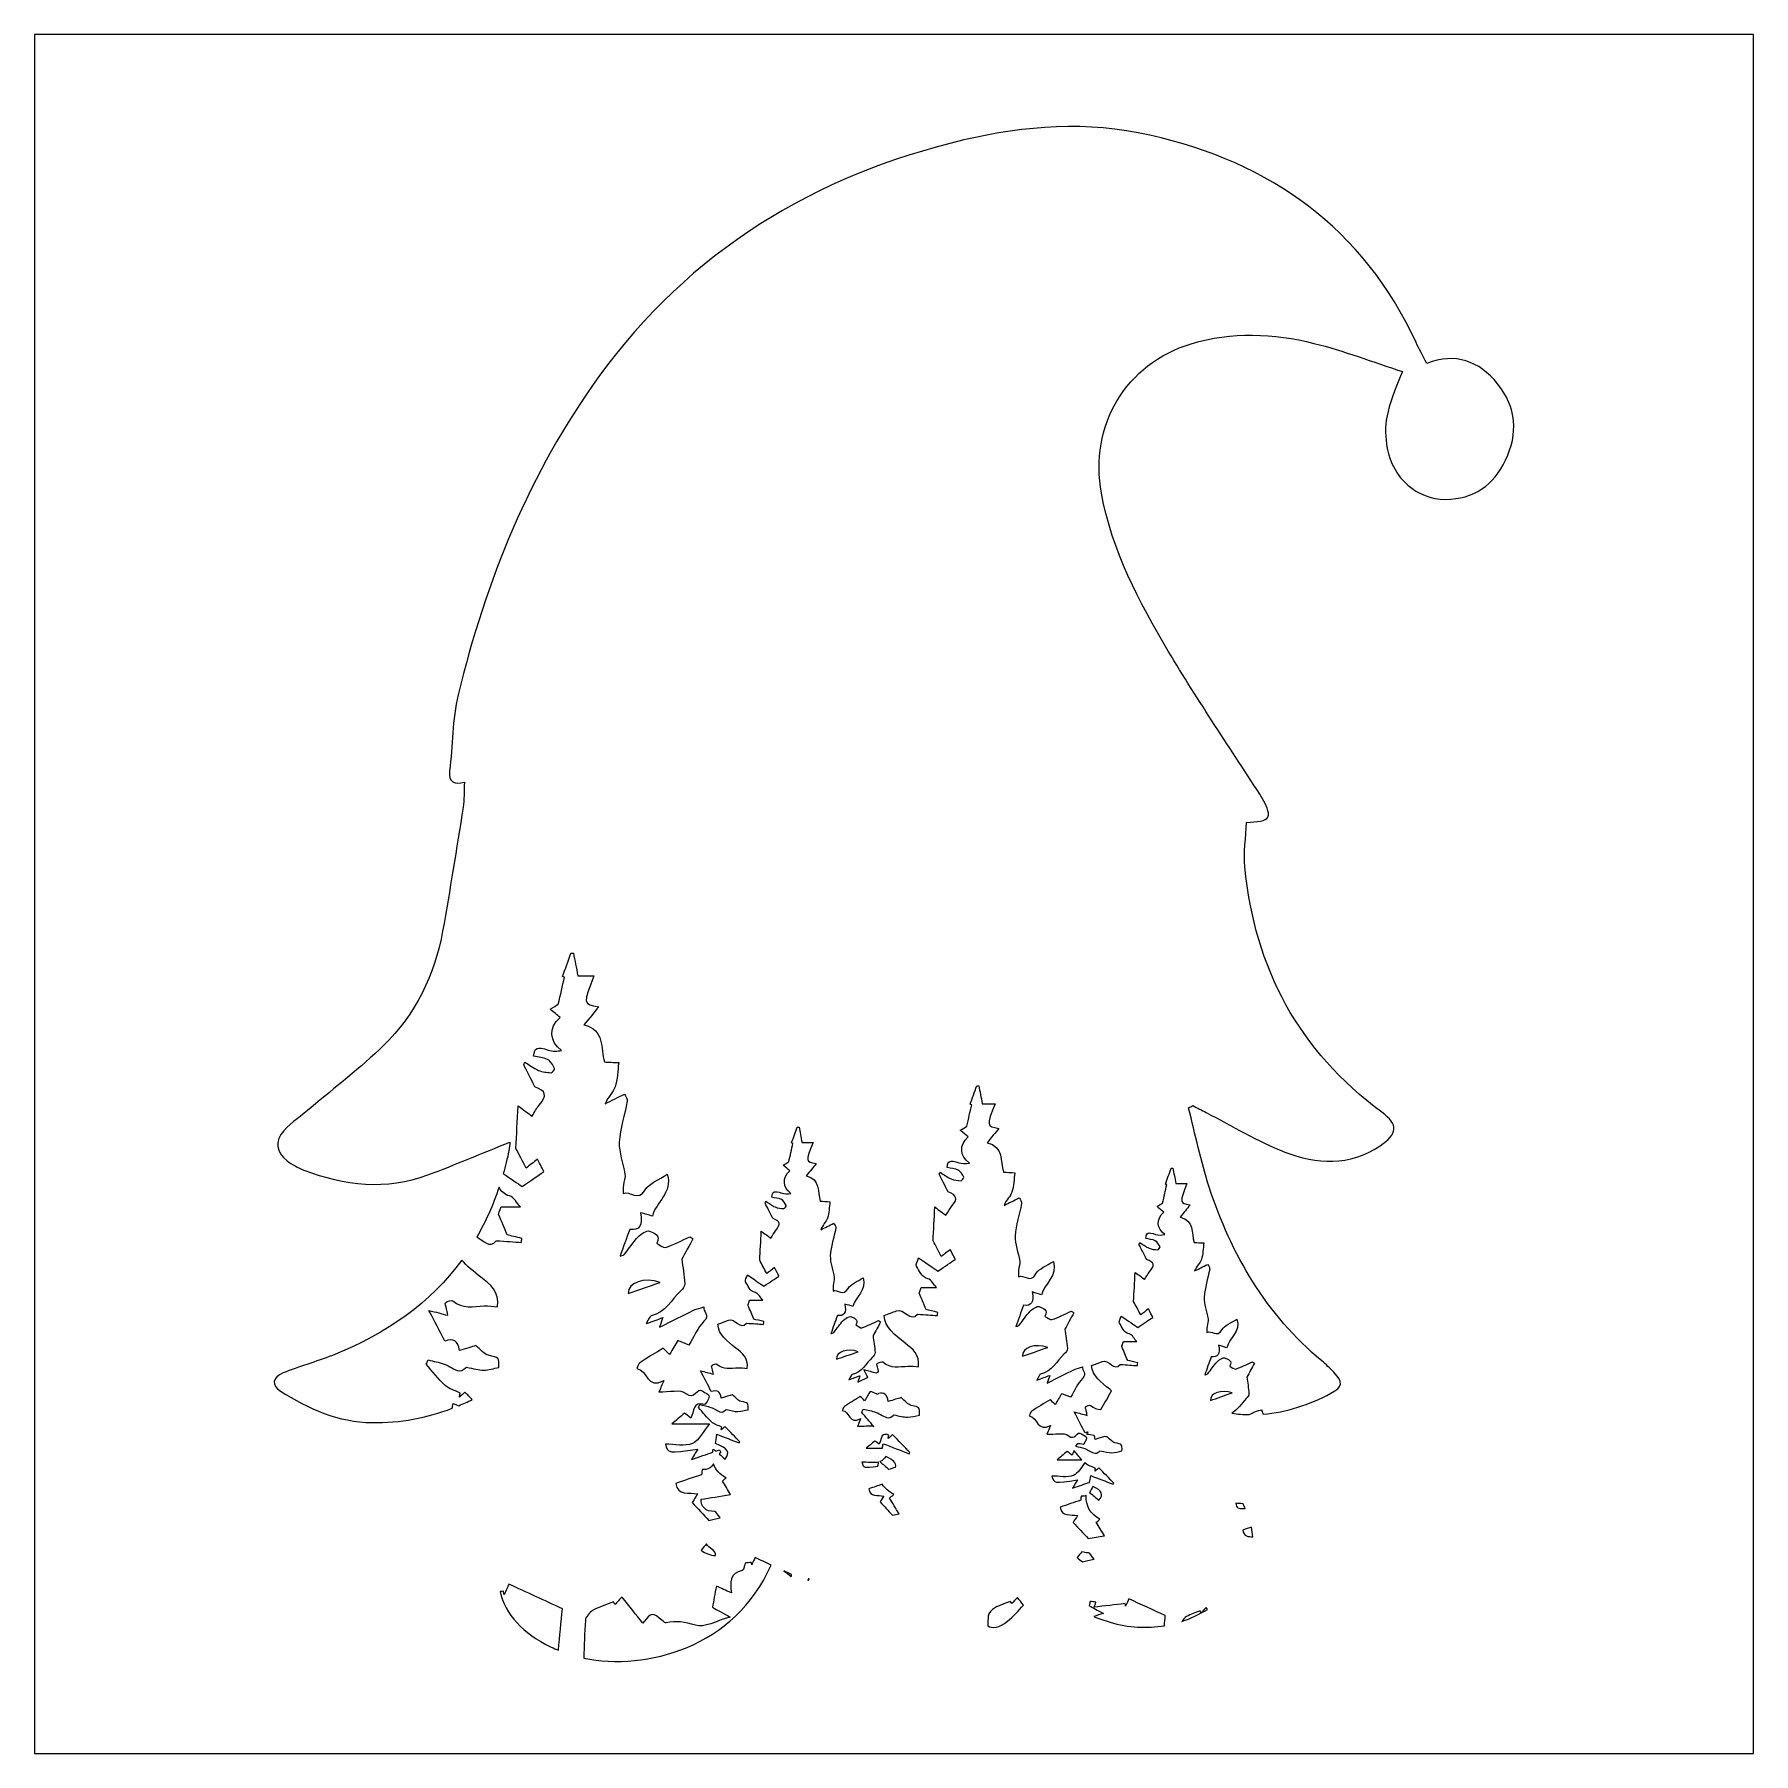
# Model space of a CAD drawing. Header units: inches. Extents: x -142 to 4582, y -2318 to 1360.
# Drawn here: x 2402 to 3382, y -1090 to -110 of the extents above; entities that cross this region are included whole.
import ezdxf

# ---------------------------------------------------------------- set-up
doc = ezdxf.new("R2010")
doc.units = ezdxf.units.IN
doc.header["$MEASUREMENT"] = 0
doc.layers.add('Layer 1', color=7, linetype='Continuous')

msp = doc.modelspace()

# ---------------------------------------------------------------- linework, layer by layer
at = {"layer": 'Layer 1', "lineweight": 0}
msp.add_lwpolyline([(2402.2, -110.2), (2402.2, -1089.8), (3381.8, -1089.8), (3381.8, -110.2), (2402.2, -110.2)], dxfattribs=at)
for points, knots in [([(3240.45, -352.84), (3233.73, -366.86), (3222.42, -375.1), (3206.2, -375.13), (3189.9, -375.16), (3176.25, -363.17), (3173.07, -346.08), (3170.63, -333.03), (3172.25, -324.38), (3181.74, -302.32), (3164.83, -296.84), (3148.32, -290.48), (3131.3, -286.24), (3108.15, -280.46), (3084.57, -279.51), (3061.33, -286.48), (3024.02, -297.68), (3003.12, -333.31), (3010.2, -371.66), (3016.27, -404.56), (3031.61, -433.49), (3048.31, -461.62), (3065.29, -490.23), (3084.19, -517.7), (3102.03, -545.8), (3103.97, -548.85), (3106.17, -553.56), (3105.06, -556.15), (3104.07, -558.48), (3098.72, -558.96), (3092.89, -559.25), (3092.51, -567.7), (3091.13, -576.25), (3091.93, -584.59), (3097.5, -642.47), (3122.8, -689.46), (3169.91, -724.3), (3179.61, -731.47), (3179.09, -736.72), (3168.95, -743.5), (3151.54, -755.14), (3132.73, -754.05), (3114.64, -747.01), (3099.12, -740.97), (3084.7, -732.11), (3069.8, -724.49), (3067.31, -723.22), (3064.86, -721.89), (3062.39, -720.59), (3061.53, -721.01), (3060.68, -721.43), (3059.82, -721.85), (3063.69, -736.91), (3066.77, -752.23), (3071.58, -766.99), (3084.16, -805.59), (3104.19, -839.59), (3135.75, -866.02), (3138.16, -868.04), (3140.43, -870.25), (3142.62, -872.51), (3148.03, -878.1), (3147.69, -880.89), (3140.92, -884.5), (3128.63, -891.06), (3115.68, -895.28), (3102.39, -896.37), (3102.03, -895.51), (3101.42, -894.73), (3101.64, -893.83), (3100.31, -894.24), (3098.91, -894.47), (3097.67, -895.07), (3096.6, -895.59), (3095.54, -896.11), (3094.46, -896.65), (3091.15, -896.6), (3087.83, -896.37), (3084.49, -895.91), (3087.84, -893.81), (3089.9, -890.21), (3092.71, -887.5), (3093.45, -886.79), (3094.3, -885.66), (3094.24, -884.77), (3094.03, -881.48), (3093.45, -878.21), (3093.06, -875.28), (3094.46, -872.72), (3095.92, -870.03), (3097.39, -867.34), (3096.99, -867.07), (3096.59, -866.8), (3096.19, -866.53), (3093.03, -867.96), (3089.94, -869.59), (3086.68, -870.69), (3085.83, -870.98), (3084.43, -869.64), (3083.29, -869.05), (3085.24, -865.83), (3081.95, -864.99), (3080.46, -864.34), (3079.49, -863.91), (3077.21, -865.41), (3076.07, -866.58), (3074.08, -868.63), (3072.57, -871.13), (3070.73, -873.33), (3070.32, -873.82), (3069.39, -873.88), (3069.03, -874.02), (3070.3, -870.55), (3071.51, -867.21), (3072.81, -863.66), (3076.48, -864.3), (3078.11, -862.01), (3076.98, -857.16), (3078.85, -857.7), (3080.15, -858.07), (3081.64, -858.5), (3082.99, -852.93), (3089.62, -849.36), (3087.41, -842.21), (3084.22, -844.37), (3080.32, -845.67), (3078.83, -848.32), (3076.13, -853.12), (3072.88, -848.29), (3070.29, -849.76), (3070.31, -848.67), (3070.25, -847.57), (3070.36, -846.49), (3070.52, -844.99), (3071.19, -843.45), (3070.97, -842.03), (3070.33, -837.89), (3068.52, -833.76), (3068.74, -829.72), (3069.03, -824.39), (3070.9, -819.16), (3071.88, -813.85), (3072.04, -812.99), (3071.13, -811.93), (3070.75, -811.04), (3068.06, -812.4), (3065.68, -813.6), (3063.3, -814.8), (3064.3, -812.05), (3066.41, -810.39), (3067.13, -808.27), (3068.14, -805.31), (3068.1, -801.99), (3068.51, -798.83), (3066.59, -798.73), (3064.66, -798.63), (3062.99, -798.55), (3061.34, -793.3), (3063.25, -785.99), (3054.98, -784.17), (3057.17, -781.51), (3058.98, -779.3), (3060.75, -777.14), (3054.61, -775.98), (3054.61, -775.98), (3058.91, -765.04), (3056.57, -765.04), (3054.29, -765.04), (3052.63, -765.04), (3052.01, -761.89), (3051.47, -759.09), (3050.92, -756.29), (3050.59, -756.29), (3050.27, -756.28), (3049.94, -756.28), (3048.85, -759.31), (3047.76, -762.34), (3046.68, -765.37), (3046.93, -765.44), (3047.19, -765.52), (3047.44, -765.6), (3046.67, -768.99), (3045.89, -772.38), (3045.03, -776.13), (3044.27, -776.59), (3043.14, -777.29), (3041.87, -778.07), (3043.35, -779.31), (3044.51, -780.27), (3045.7, -781.27), (3041.18, -785.26), (3041.6, -790.73), (3046.29, -794.07), (3044.51, -794.4), (3042.71, -794.46), (3041.09, -793.93), (3036.72, -792.5), (3035.78, -792.83), (3035.43, -796.33), (3037.27, -796.71), (3039.27, -796.75), (3040.86, -797.58), (3042.07, -798.21), (3042.87, -799.78), (3043.6, -801.08), (3043.74, -801.32), (3042.71, -802.74), (3042.25, -802.73), (3040.6, -802.66), (3038.84, -802.48), (3037.34, -801.83), (3035.46, -801.02), (3033.8, -799.71), (3032.05, -798.61), (3031.89, -798.93), (3031.73, -799.25), (3031.57, -799.57), (3032.86, -802.12), (3034.14, -804.67), (3035.94, -808.25), (3040.29, -810), (3040.81, -811.4), (3037.56, -815.38), (3036.6, -816.56), (3035.89, -817.94), (3034.81, -819.61), (3033.4, -818.56), (3031.53, -817.17), (3029.4, -815.59), (3029.1, -821.45), (3028.81, -826.96), (3028.54, -832.15), (3029.83, -834.63), (3031.1, -837.06), (3032.55, -839.82), (3033.93, -838.74), (3035.34, -837.65), (3036.92, -836.42), (3038.01, -838.47), (3038.96, -840.27), (3039.47, -841.23), (3037.07, -842.84), (3034.58, -844.51), (3030.92, -846.98), (3028.84, -845.54), (3025.46, -843.22), (3021.5, -840.49), (3021.13, -841.78), (3019.95, -843.69), (3020.47, -844.5), (3021.93, -846.77), (3022.56, -849.77), (3026.06, -850.66), (3027.78, -851.1), (3028.99, -853.56), (3030.28, -854.94), (3027.5, -854.94), (3025.16, -854.94), (3022.76, -854.94), (3022.27, -856.37), (3021.82, -857.71), (3021.8, -857.76), (3023.15, -860.98), (3024.05, -863.14), (3025.17, -865.81), (3026.58, -866.14), (3028.72, -866.65), (3030.87, -867.15), (3030.8, -867.67), (3030.72, -868.2), (3030.65, -868.72), (3027.76, -868.52), (3024.88, -868.32), (3020.89, -868.04), (3017.43, -872.45), (3014.33, -864.66), (3010.63, -866.43), (3008.77, -867.12), (3006.91, -867.8), (3004.62, -868.65), (3004.96, -874.65), (3010.01, -878.36), (3014.93, -882.23), (3015.28, -882.5), (3015.63, -882.77), (3015.98, -883.05), (3014.03, -886.49), (3011.98, -890.1), (3009.9, -893.75), (3007.84, -893.61), (3005.85, -893.03), (3003.99, -891.39), (3003.56, -891.01), (3001.95, -891.6), (3001.18, -892.16), (3000.88, -892.37), (3001.41, -893.74), (3001.58, -894.58), (3001.72, -895.26), (3001.88, -895.94), (3002.13, -897.07), (2999.58, -896.4), (2997.58, -895.88), (2994.74, -895.14), (2997.05, -899.61), (2998.92, -903.23), (3000.91, -907.07), (3001.51, -906.82), (3002.08, -906.67), (3002.6, -906.61), (3002.35, -907.04), (3002.1, -907.49), (3001.85, -907.92), (3003.22, -908.11), (3004.6, -908.28), (3005.98, -908.45), (3006.29, -909.07), (3006.5, -909.83), (3006.6, -910.74), (3008.7, -910.12), (3010.53, -909.57), (3011.96, -909.15), (3012.48, -909.2), (3013, -909.26), (3013.52, -909.32), (3015.09, -910.7), (3016.33, -912.25), (3017.87, -912.63), (3021.96, -913.65), (3022.03, -913.37), (3021.91, -917.36), (3019.91, -917.73), (3017.96, -918.37), (3016.01, -918.39), (3014.1, -918.41), (3012.2, -917.8), (3009.31, -917.3), (3009.22, -917.35), (3007.75, -918.87), (3006.57, -918.67), (3004.52, -918.34), (3002.71, -916.77), (3000.68, -916.04), (2998.96, -915.42), (2997.13, -915.07), (2995.33, -914.66), (2996.01, -913.45), (2997.19, -912.79), (2999.79, -913.66), (3000.05, -913.75), (3001.64, -911.21), (3001.77, -909.82), (3001.83, -909.16), (2999.88, -908.34), (2998.87, -907.55), (2996.2, -905.45), (2995.3, -911.99), (2991.3, -908.63), (2988.87, -906.59), (2983.54, -908.01), (2979.07, -907.86), (2980, -905.67), (2980.38, -904.79), (2981.25, -902.75), (2973.54, -907.09), (2973.8, -897.77), (2969.04, -897.35), (2969.49, -896.45), (2969.72, -895.2), (2970.45, -894.71), (2973.89, -892.4), (2977.47, -890.31), (2980.95, -888.18), (2981.95, -889.13), (2982.78, -889.92), (2983.86, -890.94), (2985.27, -888.58), (2986.42, -886.67), (2987.59, -884.71), (2989.2, -885.34), (2990.75, -885.95), (2992.64, -886.7), (2994.87, -883.06), (2996.52, -878.87), (2999.45, -875.97), (3002.27, -873.18), (2998.89, -871.58), (2999.4, -869.48), (2997.85, -869.95), (2996.21, -870.23), (2994.77, -870.92), (2990, -873.22), (2985.29, -875.67), (2979.35, -878.68), (2980.2, -876.05), (2980.42, -875.35), (2980.77, -874.3), (2978.32, -875.19), (2976.5, -875.85), (2973.3, -877.01), (2974.56, -874.99), (2974.9, -873.7), (2975.52, -873.56), (2981.99, -872.03), (2984.75, -866.19), (2989, -862.1), (2989.86, -861.28), (2990.85, -859.95), (2990.78, -858.93), (2990.53, -855.09), (2989.86, -851.28), (2989.4, -847.87), (2991.03, -844.89), (2992.74, -841.75), (2994.45, -838.62), (2993.98, -838.3), (2993.52, -837.99), (2993.05, -837.67), (2989.38, -839.34), (2985.78, -841.23), (2981.97, -842.52), (2980.98, -842.86), (2979.36, -841.3), (2978.02, -840.61), (2980.3, -836.86), (2976.46, -835.89), (2974.73, -835.12), (2973.6, -834.62), (2970.94, -836.37), (2969.61, -837.74), (2967.29, -840.12), (2965.53, -843.03), (2963.4, -845.6), (2962.92, -846.17), (2961.84, -846.24), (2961.42, -846.4), (2962.89, -842.35), (2964.31, -838.47), (2965.81, -834.34), (2970.09, -835.07), (2972, -832.41), (2970.68, -826.77), (2972.85, -827.39), (2974.36, -827.82), (2976.11, -828.32), (2977.68, -821.83), (2985.39, -817.67), (2982.82, -809.34), (2979.1, -811.87), (2974.57, -813.38), (2972.83, -816.46), (2969.69, -822.06), (2965.9, -816.44), (2962.88, -818.15), (2962.9, -816.88), (2962.84, -815.6), (2962.97, -814.34), (2963.15, -812.59), (2963.93, -810.8), (2963.67, -809.14), (2962.93, -804.32), (2960.82, -799.51), (2961.08, -794.8), (2961.42, -788.59), (2963.59, -782.5), (2964.73, -776.32), (2964.92, -775.31), (2963.86, -774.08), (2963.41, -773.05), (2960.29, -774.63), (2957.52, -776.03), (2954.74, -777.43), (2955.91, -774.22), (2958.37, -772.29), (2959.2, -769.82), (2960.37, -766.36), (2960.33, -762.5), (2960.81, -758.82), (2958.57, -758.71), (2956.32, -758.59), (2954.38, -758.5), (2952.46, -752.38), (2954.68, -743.86), (2945.05, -741.74), (2947.6, -738.64), (2949.7, -736.08), (2951.77, -733.56), (2944.62, -732.21), (2944.62, -732.21), (2949.63, -719.47), (2946.9, -719.47), (2944.24, -719.47), (2942.31, -719.47), (2941.6, -715.8), (2940.96, -712.54), (2940.32, -709.28), (2939.94, -709.27), (2939.56, -709.27), (2939.18, -709.26), (2937.91, -712.79), (2936.65, -716.32), (2935.38, -719.84), (2935.68, -719.93), (2935.97, -720.03), (2936.27, -720.12), (2935.37, -724.06), (2934.46, -728.01), (2933.46, -732.38), (2932.58, -732.92), (2931.26, -733.73), (2929.77, -734.64), (2931.51, -736.09), (2932.85, -737.21), (2934.24, -738.37), (2928.97, -743.01), (2929.46, -749.39), (2934.93, -753.28), (2932.86, -753.66), (2930.75, -753.73), (2928.87, -753.11), (2923.78, -751.44), (2922.69, -751.83), (2922.28, -755.91), (2924.43, -756.36), (2926.75, -756.4), (2928.61, -757.37), (2930.02, -758.1), (2930.94, -759.93), (2931.79, -761.44), (2931.96, -761.73), (2930.75, -763.38), (2930.23, -763.36), (2928.3, -763.28), (2926.25, -763.07), (2924.5, -762.32), (2922.31, -761.37), (2920.38, -759.84), (2918.34, -758.56), (2918.16, -758.94), (2917.97, -759.31), (2917.79, -759.68), (2919.28, -762.65), (2920.77, -765.62), (2922.87, -769.79), (2927.94, -771.84), (2928.54, -773.46), (2924.76, -778.1), (2923.64, -779.47), (2922.81, -781.08), (2921.56, -783.03), (2919.92, -781.81), (2917.73, -780.18), (2915.26, -778.34), (2914.9, -785.16), (2914.57, -791.58), (2914.25, -797.64), (2915.76, -800.52), (2917.24, -803.35), (2918.92, -806.56), (2920.53, -805.31), (2922.18, -804.03), (2924.02, -802.6), (2925.28, -804.99), (2926.39, -807.08), (2926.99, -808.2), (2924.19, -810.08), (2921.29, -812.03), (2917.02, -814.9), (2914.6, -813.23), (2910.67, -810.53), (2906.05, -807.35), (2905.62, -808.85), (2904.25, -811.07), (2904.85, -812.01), (2906.56, -814.66), (2907.28, -818.16), (2911.36, -819.19), (2913.37, -819.71), (2914.78, -822.57), (2916.28, -824.18), (2913.04, -824.18), (2910.31, -824.18), (2907.52, -824.18), (2906.95, -825.84), (2906.42, -827.4), (2906.4, -827.46), (2907.97, -831.22), (2909.02, -833.73), (2910.32, -836.84), (2911.97, -837.23), (2914.47, -837.81), (2916.97, -838.4), (2916.88, -839.01), (2916.8, -839.62), (2916.71, -840.23), (2913.35, -839.99), (2909.99, -839.76), (2905.35, -839.44), (2901.31, -844.57), (2897.7, -835.49), (2893.4, -837.56), (2891.23, -838.36), (2889.06, -839.16), (2886.39, -840.14), (2886.79, -847.13), (2892.67, -851.46), (2898.41, -855.96), (2902.52, -859.19), (2906.88, -862.39), (2905.93, -869.45), (2903.82, -869.28), (2901.87, -868.88), (2899.96, -869), (2895, -869.32), (2890, -870.48), (2885.66, -866.63), (2885.16, -866.19), (2883.28, -866.88), (2882.38, -867.53), (2882.04, -867.78), (2882.66, -869.37), (2882.85, -870.34), (2882.97, -870.91), (2883.1, -871.48), (2883.26, -872.24), (2882.84, -872.44), (2882.42, -872.65), (2882, -872.86), (2879.69, -872.26), (2877.62, -871.72), (2874.89, -871), (2875.67, -872.52), (2876.41, -873.94), (2877.12, -875.32), (2875.34, -876.23), (2873.46, -877.19), (2871.4, -878.23), (2872.13, -875.97), (2872.33, -875.37), (2872.62, -874.46), (2870.52, -875.22), (2868.96, -875.79), (2866.21, -876.79), (2867.29, -875.05), (2867.59, -873.95), (2868.11, -873.83), (2873.67, -872.51), (2876.04, -867.5), (2879.69, -863.99), (2880.43, -863.28), (2881.28, -862.15), (2881.22, -861.26), (2881.01, -857.97), (2880.43, -854.7), (2880.04, -851.77), (2881.44, -849.21), (2882.9, -846.52), (2884.37, -843.83), (2883.97, -843.56), (2883.57, -843.29), (2883.17, -843.02), (2880.01, -844.45), (2876.92, -846.08), (2873.66, -847.18), (2872.81, -847.47), (2871.41, -846.13), (2870.27, -845.54), (2872.22, -842.32), (2868.93, -841.48), (2867.44, -840.83), (2866.47, -840.4), (2864.19, -841.9), (2863.04, -843.07), (2861.06, -845.12), (2859.55, -847.62), (2857.71, -849.82), (2857.3, -850.31), (2856.37, -850.37), (2856.01, -850.51), (2857.28, -847.04), (2858.49, -843.7), (2859.78, -840.15), (2863.46, -840.79), (2865.09, -838.5), (2863.96, -833.66), (2865.83, -834.19), (2867.13, -834.56), (2868.62, -834.99), (2869.97, -829.42), (2876.6, -825.85), (2874.39, -818.7), (2871.2, -820.86), (2867.3, -822.16), (2865.81, -824.81), (2863.11, -829.61), (2859.86, -824.78), (2857.27, -826.25), (2857.29, -825.16), (2857.23, -824.06), (2857.34, -822.98), (2857.5, -821.48), (2858.17, -819.94), (2857.95, -818.52), (2857.31, -814.38), (2855.5, -810.25), (2855.72, -806.21), (2856.01, -800.88), (2857.88, -795.65), (2858.86, -790.34), (2859.02, -789.48), (2858.1, -788.42), (2857.73, -787.53), (2855.04, -788.89), (2852.66, -790.09), (2850.28, -791.29), (2851.28, -788.54), (2853.39, -786.88), (2854.11, -784.76), (2855.11, -781.8), (2855.08, -778.48), (2855.49, -775.32), (2853.56, -775.22), (2851.64, -775.13), (2849.97, -775.04), (2848.32, -769.79), (2850.22, -762.48), (2841.96, -760.66), (2844.14, -758), (2845.95, -755.8), (2847.73, -753.63), (2841.59, -752.47), (2841.59, -752.47), (2845.89, -741.53), (2843.55, -741.53), (2841.27, -741.53), (2839.61, -741.53), (2838.99, -738.38), (2838.45, -735.58), (2837.9, -732.78), (2837.57, -732.78), (2837.24, -732.78), (2836.92, -732.77), (2835.83, -735.8), (2834.74, -738.83), (2833.66, -741.86), (2833.91, -741.93), (2834.17, -742.01), (2834.42, -742.09), (2833.64, -745.48), (2832.87, -748.87), (2832, -752.62), (2831.25, -753.08), (2830.12, -753.78), (2828.84, -754.56), (2830.33, -755.8), (2831.49, -756.76), (2832.68, -757.76), (2828.16, -761.75), (2828.58, -767.22), (2833.27, -770.56), (2831.49, -770.89), (2829.68, -770.95), (2828.07, -770.42), (2823.7, -768.99), (2822.76, -769.32), (2822.41, -772.82), (2824.25, -773.2), (2826.25, -773.25), (2827.84, -774.07), (2829.05, -774.7), (2829.84, -776.28), (2830.58, -777.57), (2830.72, -777.81), (2829.69, -779.24), (2829.23, -779.22), (2827.57, -779.15), (2825.82, -778.97), (2824.32, -778.32), (2822.44, -777.51), (2820.78, -776.2), (2819.03, -775.1), (2818.87, -775.42), (2818.71, -775.74), (2818.55, -776.06), (2819.84, -778.61), (2821.12, -781.16), (2822.92, -784.74), (2827.27, -786.49), (2827.78, -787.89), (2824.54, -791.87), (2823.58, -793.05), (2822.87, -794.43), (2821.79, -796.1), (2820.38, -795.05), (2818.51, -793.66), (2816.38, -792.08), (2816.08, -797.94), (2815.79, -803.45), (2815.51, -808.64), (2816.81, -811.12), (2818.08, -813.55), (2819.53, -816.31), (2820.91, -815.23), (2822.32, -814.14), (2823.9, -812.91), (2824.99, -814.96), (2825.94, -816.76), (2826.45, -817.72), (2824.05, -819.33), (2821.56, -821.01), (2817.9, -823.47), (2815.82, -822.03), (2812.44, -819.71), (2808.48, -816.98), (2808.11, -818.28), (2806.93, -820.18), (2807.45, -820.99), (2808.91, -823.26), (2809.53, -826.26), (2813.04, -827.15), (2814.76, -827.59), (2815.97, -830.05), (2817.26, -831.43), (2814.48, -831.43), (2812.14, -831.43), (2809.73, -831.43), (2809.25, -832.86), (2808.8, -834.2), (2808.78, -834.25), (2810.13, -837.47), (2811.03, -839.63), (2812.14, -842.3), (2813.55, -842.64), (2815.7, -843.14), (2817.85, -843.64), (2817.78, -844.17), (2817.7, -844.69), (2817.63, -845.21), (2814.74, -845.01), (2811.86, -844.81), (2807.87, -844.53), (2804.4, -848.94), (2801.31, -841.15), (2797.61, -842.92), (2795.75, -843.61), (2793.89, -844.29), (2791.6, -845.14), (2791.94, -851.14), (2796.99, -854.85), (2801.91, -858.72), (2805.45, -861.49), (2809.19, -864.23), (2808.37, -870.3), (2806.56, -870.15), (2804.89, -869.81), (2803.25, -869.91), (2798.99, -870.19), (2794.69, -871.19), (2790.97, -867.88), (2790.54, -867.5), (2788.92, -868.09), (2788.16, -868.65), (2787.86, -868.86), (2788.39, -870.23), (2788.56, -871.07), (2788.7, -871.75), (2788.86, -872.43), (2789.1, -873.56), (2786.56, -872.89), (2784.56, -872.37), (2781.72, -871.63), (2784.03, -876.1), (2785.9, -879.72), (2787.89, -883.56), (2791.1, -882.25), (2793.16, -883.61), (2793.58, -887.23), (2796.2, -886.45), (2798.42, -885.79), (2799.94, -885.34), (2801.79, -886.82), (2803.14, -888.7), (2804.85, -889.12), (2808.94, -890.14), (2809.01, -889.86), (2808.88, -893.85), (2806.89, -894.22), (2804.94, -894.86), (2802.98, -894.88), (2801.08, -894.9), (2799.17, -894.29), (2796.29, -893.79), (2796.2, -893.84), (2794.73, -895.36), (2793.55, -895.16), (2791.5, -894.83), (2789.69, -893.27), (2787.66, -892.53), (2785.63, -891.8), (2783.46, -891.45), (2781.35, -890.93), (2781.12, -891.49), (2780.9, -892.04), (2780.67, -892.6), (2783.09, -895.36), (2785.3, -898.35), (2787.99, -900.81), (2789.53, -902.23), (2791.85, -902.8), (2793.81, -903.75), (2793.72, -904.29), (2793.64, -904.83), (2793.55, -905.38), (2794.33, -904.66), (2795.12, -903.94), (2795.7, -903.41), (2798.74, -906.55), (2801.47, -909.37), (2804.19, -912.18), (2804.05, -912.37), (2803.91, -912.57), (2803.78, -912.77), (2799.59, -911.15), (2795.39, -909.53), (2791.1, -907.87), (2790.69, -910.29), (2790.45, -911.71), (2790.2, -913.13), (2797.55, -916.13), (2798.75, -918.12), (2795.77, -921.95), (2794.67, -921.02), (2793.55, -920.07), (2792.39, -919.09), (2792.66, -918.81), (2792.95, -918.54), (2793.28, -918.32), (2793.02, -917.8), (2792.76, -917.29), (2792.5, -916.77), (2791.82, -917), (2791.14, -917.23), (2790.46, -917.46), (2789.99, -917.06), (2789.51, -916.66), (2789.02, -916.24), (2788.87, -916.87), (2788.77, -917.47), (2788.69, -918.07), (2785.14, -919.27), (2781.33, -920.57), (2776.55, -922.2), (2778.39, -919.18), (2779.2, -917.87), (2780.19, -916.25), (2763.18, -918.76), (2763.18, -918.76), (2761.78, -913.48), (2766.95, -913.48), (2772.76, -914.92), (2777.17, -913.05), (2781.08, -911.4), (2783.44, -906.07), (2786.86, -901.91), (2778.21, -901.91), (2771.31, -901.91), (2765.48, -901.91), (2767.71, -900.01), (2770.01, -898.05), (2772.64, -895.81), (2773.4, -896.42), (2774.68, -897.43), (2776.18, -898.61), (2778.36, -895.11), (2777.07, -888.53), (2784.15, -890.9), (2784.49, -891.01), (2786.49, -887.82), (2786.65, -886.07), (2786.72, -885.23), (2784.27, -884.2), (2783, -883.2), (2779.64, -880.57), (2778.51, -888.79), (2773.47, -884.57), (2770.42, -882), (2763.71, -883.79), (2758.09, -883.6), (2759.27, -880.84), (2759.74, -879.73), (2760.83, -877.16), (2751.14, -882.63), (2751.46, -870.9), (2745.47, -870.38), (2746.05, -869.24), (2746.33, -867.67), (2747.25, -867.05), (2751.58, -864.15), (2756.08, -861.52), (2760.45, -858.84), (2761.71, -860.03), (2762.76, -861.02), (2764.11, -862.31), (2765.89, -859.34), (2767.33, -856.94), (2768.81, -854.47), (2770.84, -855.27), (2772.78, -856.04), (2775.17, -856.98), (2777.96, -852.4), (2780.05, -847.13), (2783.73, -843.48), (2787.28, -839.96), (2783.02, -837.96), (2783.67, -835.31), (2781.72, -835.9), (2779.66, -836.25), (2777.85, -837.13), (2771.84, -840.02), (2765.92, -843.11), (2758.44, -846.89), (2759.51, -843.58), (2759.8, -842.7), (2760.23, -841.37), (2757.15, -842.49), (2754.86, -843.33), (2750.83, -844.79), (2752.42, -842.24), (2752.85, -840.63), (2753.62, -840.44), (2761.77, -838.52), (2765.24, -831.17), (2770.58, -826.03), (2771.66, -825), (2772.91, -823.33), (2772.83, -822.04), (2772.51, -817.21), (2771.67, -812.42), (2771.09, -808.13), (2773.14, -804.38), (2775.29, -800.44), (2777.44, -796.49), (2776.85, -796.1), (2776.27, -795.7), (2775.68, -795.3), (2771.06, -797.4), (2766.53, -799.78), (2761.74, -801.4), (2760.5, -801.82), (2758.45, -799.87), (2756.77, -799), (2759.64, -794.28), (2754.81, -793.06), (2752.64, -792.1), (2751.2, -791.46), (2747.87, -793.67), (2746.19, -795.39), (2743.28, -798.38), (2741.06, -802.04), (2738.37, -805.27), (2737.77, -805.99), (2736.42, -806.08), (2735.89, -806.28), (2737.74, -801.19), (2739.52, -796.3), (2741.42, -791.1), (2746.8, -792.03), (2749.19, -788.69), (2747.53, -781.58), (2750.27, -782.37), (2752.17, -782.91), (2754.36, -783.54), (2756.34, -775.37), (2766.05, -770.14), (2762.81, -759.66), (2758.13, -762.84), (2752.43, -764.74), (2750.25, -768.62), (2746.29, -775.66), (2741.52, -768.59), (2737.73, -770.74), (2737.75, -769.14), (2737.67, -767.53), (2737.84, -765.94), (2738.07, -763.75), (2739.04, -761.49), (2738.72, -759.41), (2737.79, -753.35), (2735.14, -747.29), (2735.46, -741.36), (2735.88, -733.56), (2738.62, -725.9), (2740.05, -718.12), (2740.29, -716.85), (2738.95, -715.3), (2738.4, -714), (2734.46, -715.99), (2730.98, -717.75), (2727.49, -719.51), (2728.95, -715.47), (2732.05, -713.05), (2733.1, -709.94), (2734.57, -705.6), (2734.52, -700.74), (2735.12, -696.1), (2732.3, -695.96), (2729.48, -695.82), (2727.03, -695.7), (2724.62, -688), (2727.41, -677.29), (2715.29, -674.62), (2718.5, -670.72), (2721.15, -667.5), (2723.75, -664.33), (2714.75, -662.63), (2714.75, -662.63), (2721.06, -646.6), (2717.63, -646.6), (2714.28, -646.6), (2711.85, -646.6), (2710.95, -641.98), (2710.15, -637.88), (2709.34, -633.78), (2708.87, -633.77), (2708.39, -633.77), (2707.91, -633.76), (2706.31, -638.2), (2704.72, -642.64), (2703.13, -647.07), (2703.5, -647.19), (2703.88, -647.3), (2704.25, -647.42), (2703.11, -652.38), (2701.97, -657.35), (2700.71, -662.84), (2699.61, -663.52), (2697.95, -664.54), (2696.08, -665.69), (2698.26, -667.51), (2699.95, -668.92), (2701.7, -670.37), (2695.07, -676.22), (2695.69, -684.24), (2702.56, -689.14), (2699.96, -689.62), (2697.31, -689.7), (2694.94, -688.92), (2688.54, -686.83), (2687.16, -687.31), (2686.65, -692.44), (2689.35, -693.01), (2692.28, -693.07), (2694.61, -694.28), (2696.38, -695.2), (2697.54, -697.51), (2698.62, -699.4), (2698.82, -699.76), (2697.31, -701.84), (2696.65, -701.82), (2694.22, -701.71), (2691.64, -701.46), (2689.44, -700.51), (2686.69, -699.32), (2684.26, -697.39), (2681.69, -695.78), (2681.46, -696.25), (2681.23, -696.72), (2681, -697.19), (2682.88, -700.93), (2684.76, -704.67), (2687.39, -709.91), (2693.77, -712.48), (2694.53, -714.52), (2689.77, -720.36), (2688.36, -722.09), (2687.32, -724.11), (2685.75, -726.56), (2683.68, -725.02), (2680.93, -722.98), (2677.82, -720.66), (2677.37, -729.25), (2676.95, -737.32), (2676.55, -744.94), (2678.45, -748.56), (2680.31, -752.12), (2682.43, -756.16), (2684.45, -754.59), (2686.52, -752.98), (2688.83, -751.18), (2690.43, -754.18), (2691.82, -756.82), (2692.57, -758.23), (2689.05, -760.59), (2685.4, -763.05), (2680.04, -766.65), (2677.56, -764.95), (2673.81, -762.37), (2669.38, -759.32), (2670.58, -755.09), (2671.67, -750.76), (2672.6, -746.31), (2672.96, -744.59), (2673.02, -742.82), (2673.19, -741.35), (2657.42, -747.68), (2642.04, -754.23), (2626.4, -760.05), (2602.57, -768.93), (2578.96, -766.16), (2555.74, -757.31), (2552.35, -756.02), (2549.05, -754.16), (2546.18, -751.96), (2539.99, -747.22), (2538.99, -740.59), (2544.29, -734.9), (2548.89, -729.96), (2554.65, -726.11), (2559.84, -721.71), (2573.63, -710.03), (2588.09, -699.02), (2601.01, -686.44), (2619.33, -668.59), (2630.3, -646.31), (2634.83, -621.13), (2639.04, -597.68), (2642.77, -574.14), (2646.51, -550.61), (2647.21, -546.24), (2647, -541.73), (2647.25, -536.33), (2641.62, -537.62), (2638, -536.56), (2638.81, -529.85), (2640.53, -515.44), (2640.28, -500.59), (2643.65, -486.6), (2659.41, -421.36), (2684.29, -359.73), (2723.86, -305.18), (2775.65, -233.79), (2846.46, -190.51), (2931.78, -170.37), (2966.86, -162.09), (3002.34, -159.57), (3037.82, -167.61), (3106.8, -183.23), (3159.15, -220.49), (3189.5, -285.84), (3191.27, -289.63), (3193.33, -293.29), (3195.58, -297.65), (3211.87, -291.41), (3225.34, -296.2), (3235.92, -309.27), (3246.75, -322.66), (3247.7, -337.73), (3240.45, -352.84)], [0, 0, 0, 0, 1, 1, 1, 2, 2, 2, 3, 3, 3, 4, 4, 4, 5, 5, 5, 6, 6, 6, 7, 7, 7, 8, 8, 8, 9, 9, 9, 10, 10, 10, 11, 11, 11, 12, 12, 12, 13, 13, 13, 14, 14, 14, 15, 15, 15, 16, 16, 16, 17, 17, 17, 18, 18, 18, 19, 19, 19, 20, 20, 20, 21, 21, 21, 22, 22, 22, 23, 23, 23, 24, 24, 24, 25, 25, 25, 26, 26, 26, 27, 27, 27, 28, 28, 28, 29, 29, 29, 30, 30, 30, 31, 31, 31, 32, 32, 32, 33, 33, 33, 34, 34, 34, 35, 35, 35, 36, 36, 36, 37, 37, 37, 38, 38, 38, 39, 39, 39, 40, 40, 40, 41, 41, 41, 42, 42, 42, 43, 43, 43, 44, 44, 44, 45, 45, 45, 46, 46, 46, 47, 47, 47, 48, 48, 48, 49, 49, 49, 50, 50, 50, 51, 51, 51, 52, 52, 52, 53, 53, 53, 54, 54, 54, 55, 55, 55, 56, 56, 56, 57, 57, 57, 58, 58, 58, 59, 59, 59, 60, 60, 60, 61, 61, 61, 62, 62, 62, 63, 63, 63, 64, 64, 64, 65, 65, 65, 66, 66, 66, 67, 67, 67, 68, 68, 68, 69, 69, 69, 70, 70, 70, 71, 71, 71, 72, 72, 72, 73, 73, 73, 74, 74, 74, 75, 75, 75, 76, 76, 76, 77, 77, 77, 78, 78, 78, 79, 79, 79, 80, 80, 80, 81, 81, 81, 82, 82, 82, 83, 83, 83, 84, 84, 84, 85, 85, 85, 86, 86, 86, 87, 87, 87, 88, 88, 88, 89, 89, 89, 90, 90, 90, 91, 91, 91, 92, 92, 92, 93, 93, 93, 94, 94, 94, 95, 95, 95, 96, 96, 96, 97, 97, 97, 98, 98, 98, 99, 99, 99, 100, 100, 100, 101, 101, 101, 102, 102, 102, 103, 103, 103, 104, 104, 104, 105, 105, 105, 106, 106, 106, 107, 107, 107, 108, 108, 108, 109, 109, 109, 110, 110, 110, 111, 111, 111, 112, 112, 112, 113, 113, 113, 114, 114, 114, 115, 115, 115, 116, 116, 116, 117, 117, 117, 118, 118, 118, 119, 119, 119, 120, 120, 120, 121, 121, 121, 122, 122, 122, 123, 123, 123, 124, 124, 124, 125, 125, 125, 126, 126, 126, 127, 127, 127, 128, 128, 128, 129, 129, 129, 130, 130, 130, 131, 131, 131, 132, 132, 132, 133, 133, 133, 134, 134, 134, 135, 135, 135, 136, 136, 136, 137, 137, 137, 138, 138, 138, 139, 139, 139, 140, 140, 140, 141, 141, 141, 142, 142, 142, 143, 143, 143, 144, 144, 144, 145, 145, 145, 146, 146, 146, 147, 147, 147, 148, 148, 148, 149, 149, 149, 150, 150, 150, 151, 151, 151, 152, 152, 152, 153, 153, 153, 154, 154, 154, 155, 155, 155, 156, 156, 156, 157, 157, 157, 158, 158, 158, 159, 159, 159, 160, 160, 160, 161, 161, 161, 162, 162, 162, 163, 163, 163, 164, 164, 164, 165, 165, 165, 166, 166, 166, 167, 167, 167, 168, 168, 168, 169, 169, 169, 170, 170, 170, 171, 171, 171, 172, 172, 172, 173, 173, 173, 174, 174, 174, 175, 175, 175, 176, 176, 176, 177, 177, 177, 178, 178, 178, 179, 179, 179, 180, 180, 180, 181, 181, 181, 182, 182, 182, 183, 183, 183, 184, 184, 184, 185, 185, 185, 186, 186, 186, 187, 187, 187, 188, 188, 188, 189, 189, 189, 190, 190, 190, 191, 191, 191, 192, 192, 192, 193, 193, 193, 194, 194, 194, 195, 195, 195, 196, 196, 196, 197, 197, 197, 198, 198, 198, 199, 199, 199, 200, 200, 200, 201, 201, 201, 202, 202, 202, 203, 203, 203, 204, 204, 204, 205, 205, 205, 206, 206, 206, 207, 207, 207, 208, 208, 208, 209, 209, 209, 210, 210, 210, 211, 211, 211, 212, 212, 212, 213, 213, 213, 214, 214, 214, 215, 215, 215, 216, 216, 216, 217, 217, 217, 218, 218, 218, 219, 219, 219, 220, 220, 220, 221, 221, 221, 222, 222, 222, 223, 223, 223, 224, 224, 224, 225, 225, 225, 226, 226, 226, 227, 227, 227, 228, 228, 228, 229, 229, 229, 230, 230, 230, 231, 231, 231, 232, 232, 232, 233, 233, 233, 234, 234, 234, 235, 235, 235, 236, 236, 236, 237, 237, 237, 238, 238, 238, 239, 239, 239, 240, 240, 240, 241, 241, 241, 242, 242, 242, 243, 243, 243, 244, 244, 244, 245, 245, 245, 246, 246, 246, 247, 247, 247, 248, 248, 248, 249, 249, 249, 250, 250, 250, 251, 251, 251, 252, 252, 252, 253, 253, 253, 254, 254, 254, 255, 255, 255, 256, 256, 256, 257, 257, 257, 258, 258, 258, 259, 259, 259, 260, 260, 260, 261, 261, 261, 262, 262, 262, 263, 263, 263, 264, 264, 264, 265, 265, 265, 266, 266, 266, 267, 267, 267, 268, 268, 268, 269, 269, 269, 270, 270, 270, 271, 271, 271, 272, 272, 272, 273, 273, 273, 274, 274, 274, 275, 275, 275, 276, 276, 276, 277, 277, 277, 278, 278, 278, 279, 279, 279, 280, 280, 280, 281, 281, 281, 282, 282, 282, 283, 283, 283, 284, 284, 284, 285, 285, 285, 286, 286, 286, 287, 287, 287, 288, 288, 288, 289, 289, 289, 290, 290, 290, 291, 291, 291, 292, 292, 292, 293, 293, 293, 294, 294, 294, 295, 295, 295, 296, 296, 296, 297, 297, 297, 298, 298, 298, 299, 299, 299, 300, 300, 300, 301, 301, 301, 302, 302, 302, 303, 303, 303, 304, 304, 304, 305, 305, 305, 306, 306, 306, 307, 307, 307, 308, 308, 308, 309, 309, 309, 310, 310, 310, 311, 311, 311, 312, 312, 312, 313, 313, 313, 314, 314, 314, 315, 315, 315, 316, 316, 316, 317, 317, 317, 318, 318, 318, 319, 319, 319, 320, 320, 320, 321, 321, 321, 322, 322, 322, 323, 323, 323, 324, 324, 324, 325, 325, 325, 326, 326, 326, 327, 327, 327, 328, 328, 328, 329, 329, 329, 330, 330, 330, 331, 331, 331, 332, 332, 332, 333, 333, 333, 334, 334, 334, 335, 335, 335, 336, 336, 336, 337, 337, 337, 338, 338, 338, 339, 339, 339, 340, 340, 340, 341, 341, 341, 342, 342, 342, 343, 343, 343, 344, 344, 344, 345, 345, 345, 346, 346, 346, 347, 347, 347, 348, 348, 348, 349, 349, 349, 350, 350, 350, 351, 351, 351, 352, 352, 352, 353, 353, 353, 354, 354, 354, 355, 355, 355, 356, 356, 356, 357, 357, 357, 358, 358, 358, 359, 359, 359, 360, 360, 360, 361, 361, 361, 362, 362, 362, 363, 363, 363, 364, 364, 364, 365, 365, 365, 366, 366, 366, 367, 367, 367, 368, 368, 368, 369, 369, 369, 370, 370, 370, 371, 371, 371, 372, 372, 372, 373, 373, 373, 374, 374, 374, 375, 375, 375, 376, 376, 376, 377, 377, 377, 378, 378, 378, 379, 379, 379, 380, 380, 380, 381, 381, 381, 382, 382, 382, 383, 383, 383, 384, 384, 384, 385, 385, 385, 386, 386, 386, 387, 387, 387, 388, 388, 388, 389, 389, 389, 390, 390, 390, 391, 391, 391, 392, 392, 392, 393, 393, 393, 394, 394, 394, 395, 395, 395, 396, 396, 396, 397, 397, 397, 398, 398, 398, 399, 399, 399, 400, 400, 400, 401, 401, 401, 402, 402, 402, 403, 403, 403, 404, 404, 404, 405, 405, 405, 406, 406, 406, 407, 407, 407, 408, 408, 408, 409, 409, 409, 410, 410, 410, 411, 411, 411, 412, 412, 412, 413, 413, 413, 414, 414, 414, 415, 415, 415, 416, 416, 416, 417, 417, 417, 418, 418, 418, 419, 419, 419, 419]), ([(2666.98, -767.12), (2668.21, -769.29), (2669.77, -771.25), (2672.92, -772.06), (2675.44, -772.7), (2677.21, -776.3), (2679.1, -778.32), (2675.03, -778.32), (2671.6, -778.32), (2668.08, -778.32), (2667.37, -780.42), (2666.7, -782.38), (2666.68, -782.46), (2668.65, -787.18), (2669.97, -790.34), (2671.61, -794.26), (2673.68, -794.74), (2676.82, -795.48), (2679.97, -796.22), (2679.86, -796.98), (2679.75, -797.75), (2679.64, -798.51), (2675.42, -798.22), (2671.19, -797.93), (2665.35, -797.53), (2661.56, -802.34), (2658.08, -797.22), (2654.31, -795.38), (2659.34, -786.65), (2663.57, -777.24), (2666.98, -767.12)], [0, 0, 0, 0, 1, 1, 1, 2, 2, 2, 3, 3, 3, 4, 4, 4, 5, 5, 5, 6, 6, 6, 7, 7, 7, 8, 8, 8, 9, 9, 9, 10, 10, 10, 10]), ([(2594.57, -901.2), (2575.33, -900.94), (2558.38, -893.37), (2542.47, -883.25), (2537.22, -879.91), (2537.75, -875.37), (2543.9, -872.91), (2553.12, -869.23), (2562.74, -866.52), (2571.98, -862.89), (2603.28, -850.6), (2628.06, -832.65), (2645.72, -808.55), (2648.62, -812.13), (2652.65, -815.19), (2656.62, -818.31), (2661.8, -822.37), (2667.28, -826.39), (2666.08, -835.28), (2663.42, -835.06), (2660.98, -834.56), (2658.57, -834.71), (2652.33, -835.11), (2646.04, -836.58), (2640.58, -831.73), (2639.96, -831.17), (2637.59, -832.05), (2636.46, -832.86), (2636.03, -833.17), (2636.8, -835.17), (2637.05, -836.4), (2637.25, -837.4), (2637.49, -838.39), (2637.85, -840.05), (2634.12, -839.08), (2631.18, -838.31), (2627.03, -837.23), (2630.42, -843.78), (2633.16, -849.08), (2636.07, -854.7), (2640.78, -852.79), (2643.79, -854.78), (2644.41, -860.08), (2648.25, -858.94), (2651.5, -857.98), (2653.73, -857.31), (2656.43, -859.49), (2658.41, -862.23), (2660.92, -862.86), (2666.91, -864.35), (2667.01, -863.95), (2666.83, -869.78), (2663.91, -870.33), (2661.05, -871.26), (2658.19, -871.29), (2655.4, -871.32), (2652.6, -870.43), (2648.38, -869.69), (2648.24, -869.77), (2646.1, -871.99), (2644.36, -871.71), (2641.36, -871.22), (2638.7, -868.93), (2635.73, -867.86), (2632.76, -866.78), (2629.58, -866.27), (2626.48, -865.51), (2626.16, -866.33), (2625.83, -867.14), (2625.5, -867.95), (2629.03, -872), (2632.27, -876.38), (2636.21, -879.99), (2638.47, -882.06), (2641.87, -882.9), (2644.75, -884.29), (2644.62, -885.09), (2644.49, -885.88), (2644.36, -886.67), (2645.51, -885.62), (2646.66, -884.57), (2647.51, -883.79), (2648.95, -885.28), (2650.33, -886.7), (2651.68, -888.1), (2649.14, -889.34), (2646.58, -890.49), (2643.98, -891.57), (2642.91, -891.16), (2641.86, -890.75), (2640.78, -890.33), (2640.6, -891.34), (2640.45, -892.23), (2640.31, -893.03), (2625.94, -898.5), (2610.74, -901.41), (2594.57, -901.2)], [0, 0, 0, 0, 1, 1, 1, 2, 2, 2, 3, 3, 3, 4, 4, 4, 5, 5, 5, 6, 6, 6, 7, 7, 7, 8, 8, 8, 9, 9, 9, 10, 10, 10, 11, 11, 11, 12, 12, 12, 13, 13, 13, 14, 14, 14, 15, 15, 15, 16, 16, 16, 17, 17, 17, 18, 18, 18, 19, 19, 19, 20, 20, 20, 21, 21, 21, 22, 22, 22, 23, 23, 23, 24, 24, 24, 25, 25, 25, 26, 26, 26, 27, 27, 27, 28, 28, 28, 29, 29, 29, 30, 30, 30, 31, 31, 31, 32, 32, 32, 32]), ([(2758.75, -821.35), (2752.01, -823.68), (2746.42, -825.62), (2740.61, -827.63), (2740.19, -821.32), (2749.83, -818.16), (2758.75, -821.35)], [0, 0, 0, 0, 1, 1, 1, 2, 2, 2, 2]), ([(2859.23, -865.08), (2858.95, -860.77), (2865.53, -858.62), (2871.62, -860.79), (2867.01, -862.39), (2863.2, -863.71), (2859.23, -865.08)], [0, 0, 0, 0, 1, 1, 1, 2, 2, 2, 2]), ([(2965.17, -863.37), (2964.84, -858.35), (2972.5, -855.84), (2979.59, -858.38), (2974.23, -860.24), (2969.79, -861.77), (2965.17, -863.37)], [0, 0, 0, 0, 1, 1, 1, 2, 2, 2, 2]), ([(2882.02, -884.8), (2882.04, -884.83), (2882.05, -884.86), (2882.07, -884.89), (2882.1, -884.88), (2882.13, -884.87), (2882.17, -884.86), (2882.38, -884.94), (2882.59, -885.02), (2882.82, -885.11), (2882.94, -884.92), (2883.04, -884.73), (2883.16, -884.53), (2886.28, -883.72), (2888.26, -885.38), (2888.7, -889.17), (2891.75, -888.26), (2894.34, -887.5), (2896.11, -886.97), (2898.26, -888.69), (2899.83, -890.88), (2901.82, -891.37), (2906.59, -892.56), (2906.67, -892.24), (2906.53, -896.88), (2904.2, -897.31), (2901.93, -898.05), (2899.65, -898.08), (2897.44, -898.1), (2895.22, -897.39), (2891.86, -896.81), (2891.75, -896.87), (2890.04, -898.64), (2888.66, -898.41), (2886.28, -898.02), (2884.17, -896.2), (2881.81, -895.35), (2879.44, -894.49), (2876.91, -894.09), (2874.45, -893.49), (2874.19, -894.13), (2873.93, -894.78), (2873.67, -895.42), (2875.96, -898.05), (2878.11, -900.83), (2880.52, -903.33), (2878.17, -902.54), (2874.41, -903.38), (2871.17, -903.28), (2871.97, -901.4), (2872.29, -900.64), (2873.04, -898.89), (2866.42, -902.61), (2866.64, -894.61), (2862.55, -894.25), (2862.95, -893.48), (2863.14, -892.4), (2863.77, -891.98), (2866.72, -890.01), (2869.79, -888.21), (2872.78, -886.38), (2873.64, -887.19), (2874.35, -887.87), (2875.28, -888.75), (2876.49, -886.72), (2877.47, -885.08), (2878.48, -883.4), (2879.63, -883.85), (2880.75, -884.29), (2882.02, -884.8)], [0, 0, 0, 0, 1, 1, 1, 2, 2, 2, 3, 3, 3, 4, 4, 4, 5, 5, 5, 6, 6, 6, 7, 7, 7, 8, 8, 8, 9, 9, 9, 10, 10, 10, 11, 11, 11, 12, 12, 12, 13, 13, 13, 14, 14, 14, 15, 15, 15, 16, 16, 16, 17, 17, 17, 18, 18, 18, 19, 19, 19, 20, 20, 20, 21, 21, 21, 22, 22, 22, 23, 23, 23, 23]), ([(3072.25, -888.59), (3071.97, -884.28), (3078.55, -882.13), (3084.64, -884.3), (3080.03, -885.9), (3076.22, -887.22), (3072.25, -888.59)], [0, 0, 0, 0, 1, 1, 1, 2, 2, 2, 2]), ([(2883.51, -913.52), (2884.91, -911.28), (2884.22, -907.19), (2888.11, -908.03), (2888.4, -908.15), (2888.69, -908.28), (2888.97, -908.42), (2888.87, -909.05), (2888.77, -909.68), (2888.66, -910.31), (2889.58, -909.47), (2890.49, -908.63), (2891.17, -908.02), (2894.71, -911.68), (2897.89, -914.95), (2901.06, -918.23), (2900.9, -918.46), (2900.74, -918.68), (2900.58, -918.91), (2895.7, -917.03), (2890.81, -915.14), (2885.81, -913.21), (2885.65, -914.19), (2885.5, -915.02), (2885.38, -915.77), (2881.9, -915.77), (2878.88, -915.77), (2876.21, -915.77), (2877.73, -914.48), (2879.3, -913.14), (2881.09, -911.61), (2881.61, -912.03), (2882.49, -912.71), (2883.51, -913.52)], [0, 0, 0, 0, 1, 1, 1, 2, 2, 2, 3, 3, 3, 4, 4, 4, 5, 5, 5, 6, 6, 6, 7, 7, 7, 8, 8, 8, 9, 9, 9, 10, 10, 10, 11, 11, 11, 11]), ([(2887.41, -920.49), (2891.76, -922.54), (2893.41, -924.27), (2892.92, -926.5), (2891.7, -926.92), (2890.45, -927.34), (2889.11, -927.8), (2887.48, -926.43), (2885.79, -925), (2883.97, -923.45), (2884.04, -923.42), (2884.12, -923.41), (2884.19, -923.38), (2885.43, -922.85), (2886.45, -921.78), (2887.41, -920.49)], [0, 0, 0, 0, 1, 1, 1, 2, 2, 2, 3, 3, 3, 4, 4, 4, 5, 5, 5, 5]), ([(2994.48, -917.03), (2996.01, -918.84), (2997.49, -920.69), (2999.1, -922.42), (2993.53, -922.42), (2988.92, -922.42), (2984.95, -922.42), (2986.72, -920.91), (2988.55, -919.35), (2990.63, -917.57), (2991.24, -918.05), (2992.26, -918.85), (2993.45, -919.79), (2993.94, -919), (2994.21, -918), (2994.48, -917.03)], [0, 0, 0, 0, 1, 1, 1, 2, 2, 2, 3, 3, 3, 4, 4, 4, 5, 5, 5, 5]), ([(2789.13, -924.68), (2790.24, -928.04), (2792.73, -930.63), (2796.32, -932.76), (2795.35, -933.55), (2794.65, -934.11), (2794.21, -934.47), (2795.75, -937.01), (2797.24, -939.46), (2798.93, -942.24), (2792.51, -943.24), (2787.32, -944.05), (2782.09, -944.86), (2782.08, -949.26), (2784.51, -951.87), (2789.83, -951.86), (2790.62, -951.86), (2791.42, -953.66), (2792.95, -955.51), (2790.5, -956.05), (2788.45, -956.5), (2786.53, -956.93), (2783.41, -953.6), (2780.23, -950.21), (2776.94, -946.7), (2778.02, -945.05), (2778.93, -943.65), (2780.09, -941.87), (2775.21, -940.61), (2768.67, -943.36), (2767.69, -935.8), (2772.83, -934.08), (2777.44, -932.53), (2782.37, -930.88), (2782.43, -930.31), (2782.68, -927.93), (2782.71, -927.94), (2786.28, -928.27), (2787.94, -926.7), (2789.13, -924.68)], [0, 0, 0, 0, 1, 1, 1, 2, 2, 2, 3, 3, 3, 4, 4, 4, 5, 5, 5, 6, 6, 6, 7, 7, 7, 8, 8, 8, 9, 9, 9, 10, 10, 10, 11, 11, 11, 12, 12, 12, 13, 13, 13, 13]), ([(2883.24, -923.68), (2883.08, -924.5), (2882.95, -925.29), (2882.88, -926.05), (2874.63, -927.23), (2874.53, -926.89), (2873.69, -923.67), (2876.85, -923.67), (2880.37, -924.45), (2883.24, -923.68)], [0, 0, 0, 0, 1, 1, 1, 2, 2, 2, 3, 3, 3, 3]), ([(2994.24, -931.28), (2996.86, -930.17), (2998.6, -926.98), (3000.71, -924.03), (3000.82, -924.13), (3000.91, -924.23), (3001.01, -924.32), (3002.55, -925.74), (3004.87, -926.31), (3006.83, -927.26), (3006.75, -927.8), (3006.66, -928.34), (3006.57, -928.89), (3007.35, -928.17), (3008.14, -927.45), (3008.72, -926.92), (3011.77, -930.06), (3014.49, -932.87), (3017.21, -935.69), (3017.07, -935.88), (3016.94, -936.08), (3016.8, -936.27), (3012.61, -934.66), (3008.42, -933.04), (3004.12, -931.38), (3003.84, -933.02), (3003.64, -934.2), (3003.46, -935.24), (3000.62, -936.2), (2997.57, -937.24), (2993.74, -938.54), (2995.21, -936.15), (2995.85, -935.1), (2996.64, -933.82), (2983.11, -935.82), (2983.11, -935.82), (2982, -931.62), (2986.11, -931.62), (2990.73, -932.76), (2994.24, -931.28)], [0, 0, 0, 0, 1, 1, 1, 2, 2, 2, 3, 3, 3, 4, 4, 4, 5, 5, 5, 6, 6, 6, 7, 7, 7, 8, 8, 8, 9, 9, 9, 10, 10, 10, 11, 11, 11, 12, 12, 12, 13, 13, 13, 13]), ([(2884.03, -946.34), (2884.77, -945.21), (2885.39, -944.26), (2886.18, -943.04), (2882.85, -942.19), (2878.39, -944.06), (2877.71, -938.9), (2880.36, -938.01), (2882.81, -937.2), (2885.3, -936.36), (2886.85, -938.62), (2889.08, -940.53), (2891.89, -942.21), (2890.76, -943.12), (2889.95, -943.78), (2889.43, -944.2), (2891.23, -947.15), (2892.96, -950), (2894.93, -953.24), (2893.6, -953.45), (2892.32, -953.65), (2891.07, -953.85), (2888.77, -951.4), (2886.45, -948.92), (2884.03, -946.34)], [0, 0, 0, 0, 1, 1, 1, 2, 2, 2, 3, 3, 3, 4, 4, 4, 5, 5, 5, 6, 6, 6, 7, 7, 7, 8, 8, 8, 8]), ([(3005.29, -937.54), (3010.76, -940.07), (3011.46, -942.02), (3008.79, -945.46), (3007.09, -944.02), (3005.36, -942.56), (3003.47, -940.96), (3004.18, -939.92), (3004.66, -938.65), (3005.29, -937.54)], [0, 0, 0, 0, 1, 1, 1, 2, 2, 2, 3, 3, 3, 3]), ([(3009.34, -956.27), (3008.37, -957.06), (3007.67, -957.62), (3007.23, -957.98), (3008.77, -960.52), (3010.26, -962.97), (3011.95, -965.75), (3008.57, -966.28), (3005.54, -966.75), (3002.66, -967.2), (2999.86, -964.21), (2997.01, -961.18), (2994.06, -958.02), (2994.91, -956.71), (2995.64, -955.6), (2996.56, -954.18), (2992.68, -953.18), (2987.48, -955.37), (2986.7, -949.35), (2990.78, -947.99), (2994.45, -946.76), (2998.37, -945.45), (2998.42, -945), (2998.62, -943.1), (2998.64, -943.11), (2999.88, -943.22), (3000.82, -943.04), (3001.58, -942.68), (3001.06, -948.93), (3004.01, -953.1), (3009.34, -956.27)], [0, 0, 0, 0, 1, 1, 1, 2, 2, 2, 3, 3, 3, 4, 4, 4, 5, 5, 5, 6, 6, 6, 7, 7, 7, 8, 8, 8, 9, 9, 9, 10, 10, 10, 10]), ([(3092.11, -950.05), (3087.59, -950.52), (3087.4, -949.8), (3086.71, -947.18), (3088.07, -947.18), (3089.51, -947.33), (3090.93, -947.43), (3091.34, -948.28), (3091.73, -949.17), (3092.11, -950.05)], [0, 0, 0, 0, 1, 1, 1, 2, 2, 2, 3, 3, 3, 3]), ([(3096.43, -966.27), (3093.78, -966.2), (3091.23, -966.21), (3090.74, -962.41), (3092.45, -961.84), (3094.08, -961.29), (3095.69, -960.75), (3096.07, -962.6), (3096.33, -964.44), (3096.43, -966.27)], [0, 0, 0, 0, 1, 1, 1, 2, 2, 2, 3, 3, 3, 3]), ([(2715.25, -1035.36), (2715.4, -1028.22), (2715.64, -1021.09), (2716.14, -1013.97), (2716.29, -1011.87), (2718.61, -1009.28), (2720.63, -1008.1), (2724.16, -1006.03), (2728.23, -1004.87), (2732.08, -1003.34), (2732.36, -1003.87), (2732.64, -1004.4), (2732.92, -1004.93), (2734.3, -1003.47), (2735.67, -1002.01), (2737.02, -1000.57), (2741.23, -1005.85), (2745.1, -1010.7), (2748.97, -1015.56), (2754.02, -1009.03), (2754.01, -1009.03), (2760.39, -1014.33), (2760.91, -1014.76), (2761.64, -1015.48), (2762.12, -1015.37), (2767.88, -1014.06), (2772.87, -1014.63), (2778.86, -1016.69), (2783.78, -1018.39), (2790.79, -1014.08), (2798.61, -1011.96), (2794.24, -1009.56), (2791.49, -1008.06), (2788.54, -1006.44), (2789.25, -1002.65), (2789.97, -998.81), (2790.8, -994.34), (2793.66, -995.64), (2796.08, -996.73), (2799.33, -998.2), (2798.55, -992.16), (2798.33, -986.94), (2805.58, -985.53), (2806.35, -985.38), (2806.72, -983.2), (2807.12, -981.26), (2808.31, -981.12), (2809.49, -980.98), (2810.68, -980.85), (2810.77, -981.3), (2810.85, -981.76), (2810.94, -982.21), (2811.65, -980.67), (2812.36, -979.12), (2812.84, -978.09), (2815.93, -979.52), (2818.98, -980.93), (2822.03, -982.34), (2801.35, -1029.26), (2750.76, -1042.82), (2715.25, -1035.36)], [0, 0, 0, 0, 1, 1, 1, 2, 2, 2, 3, 3, 3, 4, 4, 4, 5, 5, 5, 6, 6, 6, 7, 7, 7, 8, 8, 8, 9, 9, 9, 10, 10, 10, 11, 11, 11, 12, 12, 12, 13, 13, 13, 14, 14, 14, 15, 15, 15, 16, 16, 16, 17, 17, 17, 18, 18, 18, 19, 19, 19, 20, 20, 20, 20]), ([(2782.05, -973.93), (2783.19, -972.56), (2784.03, -971.54), (2785.12, -970.22), (2786.48, -972.93), (2790.81, -973.76), (2790.24, -977.01), (2787.31, -976.64), (2784.53, -975.85), (2782.05, -973.93)], [0, 0, 0, 0, 1, 1, 1, 2, 2, 2, 3, 3, 3, 3]), ([(2996.35, -977.97), (2997.26, -976.9), (2998.18, -975.83), (2999.07, -974.78), (3000.11, -975.16), (3001.36, -975.37), (3002.85, -975.37), (3003.65, -975.37), (3004.44, -977.17), (3005.97, -979.02), (3003.43, -979.58), (3001.32, -980.05), (2999.33, -980.49), (2998.28, -979.88), (2997.28, -979.07), (2996.35, -977.97)], [0, 0, 0, 0, 1, 1, 1, 2, 2, 2, 3, 3, 3, 4, 4, 4, 5, 5, 5, 5]), ([(2833.48, -988.81), (2832.01, -987.81), (2830.58, -986.73), (2829.17, -985.63), (2830.63, -986.3), (2832.09, -986.98), (2833.58, -987.66), (2833.55, -988.04), (2833.51, -988.43), (2833.48, -988.81)], [0, 0, 0, 0, 1, 1, 1, 2, 2, 2, 3, 3, 3, 3]), ([(2667.6, -997.47), (2668.22, -997.4), (2668.84, -997.33), (2669.46, -997.26), (2669.59, -997.93), (2669.72, -998.59), (2669.85, -999.26), (2670.89, -996.99), (2671.93, -994.73), (2672.62, -993.22), (2682.78, -997.91), (2692.64, -1002.46), (2703.02, -1007.24), (2702.38, -1014.75), (2701.39, -1022.79), (2700.89, -1030.94), (2699.46, -1030.37), (2698.05, -1029.77), (2696.67, -1029.1), (2680.27, -1021.2), (2670.47, -1010.36), (2667.6, -997.47)], [0, 0, 0, 0, 1, 1, 1, 2, 2, 2, 3, 3, 3, 4, 4, 4, 5, 5, 5, 6, 6, 6, 7, 7, 7, 7]), ([(2843.6, -990), (2843.38, -990.4), (2843.15, -990.77), (2842.89, -991.1), (2843.07, -990.73), (2843.31, -990.35), (2843.6, -990)], [0, 0, 0, 0, 1, 1, 1, 2, 2, 2, 2]), ([(2956.6, -1014.39), (2951.92, -1018.11), (2948.1, -1018.82), (2945.41, -1016.91), (2945.5, -1015.1), (2945.6, -1013.3), (2945.72, -1011.5), (2945.84, -1009.83), (2947.69, -1007.76), (2949.29, -1006.83), (2952.1, -1005.18), (2955.33, -1004.27), (2958.39, -1003.04), (2958.61, -1003.46), (2958.84, -1003.89), (2959.06, -1004.31), (2960.16, -1003.15), (2961.25, -1001.99), (2962.32, -1000.85), (2963.49, -1002.32), (2964.63, -1003.74), (2965.75, -1005.15), (2963.02, -1008.36), (2960.04, -1011.65), (2956.6, -1014.39)], [0, 0, 0, 0, 1, 1, 1, 2, 2, 2, 3, 3, 3, 4, 4, 4, 5, 5, 5, 6, 6, 6, 7, 7, 7, 8, 8, 8, 8]), ([(3015.17, -1014.89), (3012.02, -1013.94), (3008.91, -1012.86), (3005.82, -1011.73), (3007.56, -1011.08), (3009.39, -1010.41), (3011.28, -1009.89), (3007.81, -1007.99), (3005.62, -1006.8), (3003.28, -1005.51), (3003.43, -1004.72), (3003.57, -1003.93), (3003.72, -1003.12), (3004.84, -1003.22), (3005.91, -1003.31), (3007.06, -1003.42), (3006.58, -1004.75), (3006.2, -1005.81), (3005.99, -1006.39), (3011.98, -1005.7), (3017.84, -1005.03), (3023.7, -1004.36), (3023.79, -1004.81), (3023.87, -1005.27), (3023.96, -1005.72), (3024.67, -1004.18), (3025.38, -1002.63), (3025.86, -1001.6), (3032.79, -1004.8), (3039.52, -1007.9), (3046.6, -1011.17), (3046.44, -1013.05), (3046.25, -1014.97), (3046.05, -1016.93), (3036.07, -1018.59), (3025.53, -1018.04), (3015.17, -1014.89)], [0, 0, 0, 0, 1, 1, 1, 2, 2, 2, 3, 3, 3, 4, 4, 4, 5, 5, 5, 6, 6, 6, 7, 7, 7, 8, 8, 8, 9, 9, 9, 10, 10, 10, 11, 11, 11, 12, 12, 12, 12]), ([(3058.62, -1011.75), (3061.03, -1010.34), (3063.81, -1009.55), (3066.43, -1008.5), (3066.63, -1008.87), (3066.82, -1009.23), (3067.01, -1009.59), (3067.95, -1008.59), (3068.89, -1007.6), (3069.81, -1006.62), (3070.07, -1006.95), (3070.33, -1007.27), (3070.59, -1007.6), (3066.03, -1010.48), (3061.12, -1012.79), (3055.97, -1014.49), (3056.55, -1013.4), (3057.63, -1012.33), (3058.62, -1011.75)], [0, 0, 0, 0, 1, 1, 1, 2, 2, 2, 3, 3, 3, 4, 4, 4, 5, 5, 5, 6, 6, 6, 6])]:
    msp.add_open_spline(points, degree=3, knots=knots, dxfattribs=at)

doc.saveas('drawing.dxf')
